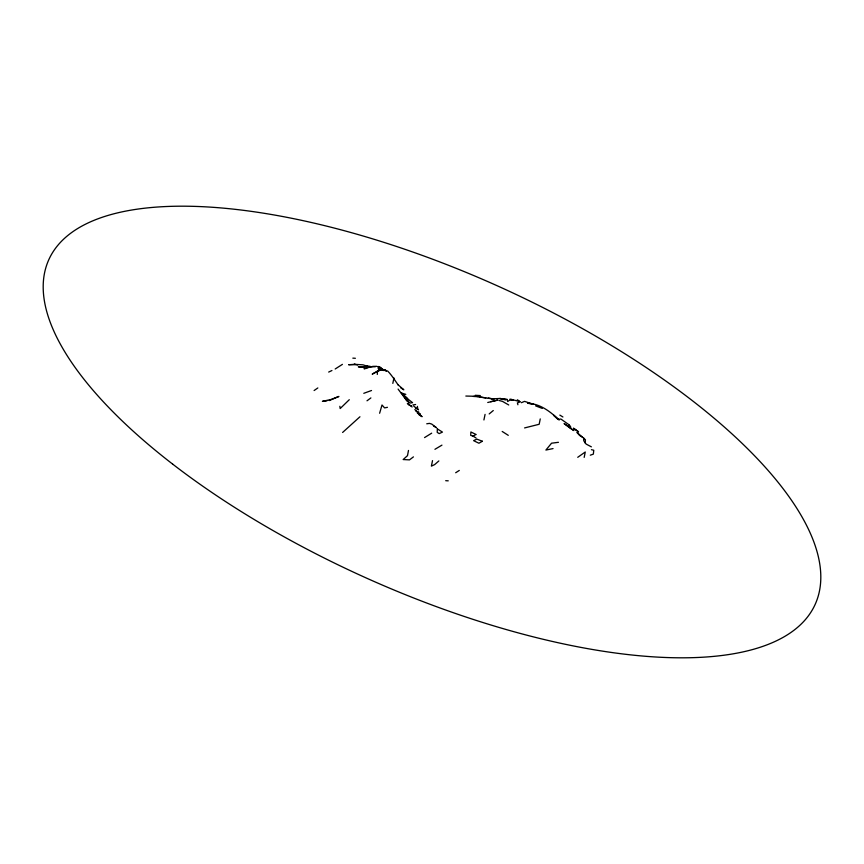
<?xml version="1.0" encoding="UTF-8"?>
<svg xmlns="http://www.w3.org/2000/svg" width="864" height="864" viewBox="0 0 864 864"><rect width="100%" height="100%" fill="white"/><g stroke="black" fill="none" stroke-linecap="round" stroke-linejoin="round"><path stroke-width="1.3" d="M377.298 374.447L377.492 371.056L380.549 369.965L384.491 369.911L387.828 371.174C391.964 375.505 394.978 380.473 398.455 385.322M585.241 443.124L585.425 439.722L576.968 432.432L579.539 435.424L582.606 437.292M408.488 450.446L407.495 455.652L403.175 459.54L409.504 459.875L413.424 456.883M540.248 418.9L539.179 424.278L524.578 427.928M584.183 457.38L585.252 452.012L577.735 457.304M392.828 383.389L393.952 377.914M432.529 460.609L431.384 466.139L434.646 464.605L438.858 460.944M483.916 419.958L485.071 414.385M379.631 413.251L382.007 404.989L384.599 407.905L387.439 407.322M342.608 432.454L359.942 416.772M489.186 413.932L493.29 410.53M349.294 399.697L340.168 408.564L339.854 406.285M342.414 364.36L335.189 368.993M367.006 400.799L370.872 397.926M431.687 433.166L424.559 437.584M434.927 449.312L441.947 445.133M314.107 390.528L317.833 387.947M455.684 472.748L459.292 470.437M377.492 371.056L372.2 374.123L380.549 369.965L379.22 369.932M328.676 372.06L331.927 370.526M476.215 434.57L470.891 431.989L470.707 435.38L472.954 436.093L475.135 435.078M329.249 400.561L338.926 396.436L331.085 399.46L322.412 401.35L326.97 400.82M521.392 402.7L524.567 401.371L533.606 404.363L527.634 403.24C540.097 403.672 550.584 411.728 559.17 420.066M363.787 393.314L371.531 390.506M590.306 455.188L593.352 454.14L593.762 450.252L591.44 449.69M487.739 402.494L497.88 400.075L490.666 401.706M553.046 448.589L545.908 450.047L551.556 443.2L558.446 442.303M366.779 368.323L364.014 368.734L372.902 366.368L376.834 366.314M412.884 404.935L415.638 404.525M426.74 423.792L429.494 423.382L431.752 424.094L436.568 427.799L433.501 425.93M558.122 419.429L553.554 415.163L558.122 419.429L560.876 419.018L568.771 424.591L570.51 426.427L570.823 428.695L564.095 423.533L573.901 430.564L571.849 429.322M504.565 399.622L507.2 399.47L507.643 401.49L511.175 399.341L520.474 401.771L517.396 402.905L517.903 404.752M465.836 396.047L476.118 396.306L485.773 397.883M352.836 358.15L355.374 358.279M475.232 395.302L480.298 395.572M473.44 396.446L478.505 396.716M479.671 397.084L493.139 398.941L488.311 398.023M494.381 398.974L491.854 398.844L499.824 398.488L507.2 399.47M501.984 399.373L504.511 399.514M445.705 480.697L448.243 480.827M370.138 366.314L366.347 366.055L368.593 366.833M364.457 367.513L358.301 366.8L375.3 366.768M510.883 399.935L513.346 400.237L509.933 399.136M383.994 370.634L380.344 367.222L378.086 366.509L378.41 368.777L385.56 370.267M357.642 365.062L354.078 364.284L362.988 364.835L368.647 366.66M378.41 368.777L384.232 370.235L378.086 366.509L382.979 370.051M499.046 400.464L502.524 401.414L508.745 404.978M405.799 394.373L401.296 392.947L406.933 397.796M411.35 405.853L409.093 405.13L407.344 403.294L412.16 406.998M418.835 412.074L416.588 411.361L414.839 409.525M535.604 405.875L542.29 408.413M591.376 446.85L586.138 444.085L583.74 440.726L583.675 437.886M559.85 415.109L562.918 416.977M517.309 399.794L519.361 401.036M508.28 435.337L502.2 431.46M400.766 387.914L403.834 389.783L398.207 384.923M472.954 436.093L476.032 437.962M404.676 397.084L407.754 398.952M415.444 407.927L418.522 409.795L413.705 406.091M417.409 412.506L420.476 414.374L415.66 410.67M419.04 414.817L422.118 416.686L417.301 412.981M404.86 396.738L412.571 402.656L409.817 403.067L408.067 401.231M384.491 369.911L386.381 371.423M406.717 398.747L402.408 393.919L407.03 401.026L398.088 389.092M402.516 393.444L408.888 402.386M568.771 424.591L569.084 426.859M417.388 406.361L417.701 408.64M437.389 428.954L437.195 432.346L439.193 433.62L442.454 432.086L437.389 428.954M482.371 441.256L478.915 443.232L473.591 440.651L476.852 439.117L482.371 441.256M355.331 364.468L348.754 364.694L355.331 364.468M502.232 398.855L499.824 398.488L505.807 399.611L502.232 398.855M578.502 431.773L573.588 428.296L578.502 431.773M172.606 464.076A420.152 160.11 24.2 0 0 812.527 609.541A420.152 160.11 24.2 0 0 310.856 222.383A420.152 160.11 24.2 0 0 172.606 464.076"/></g></svg>
